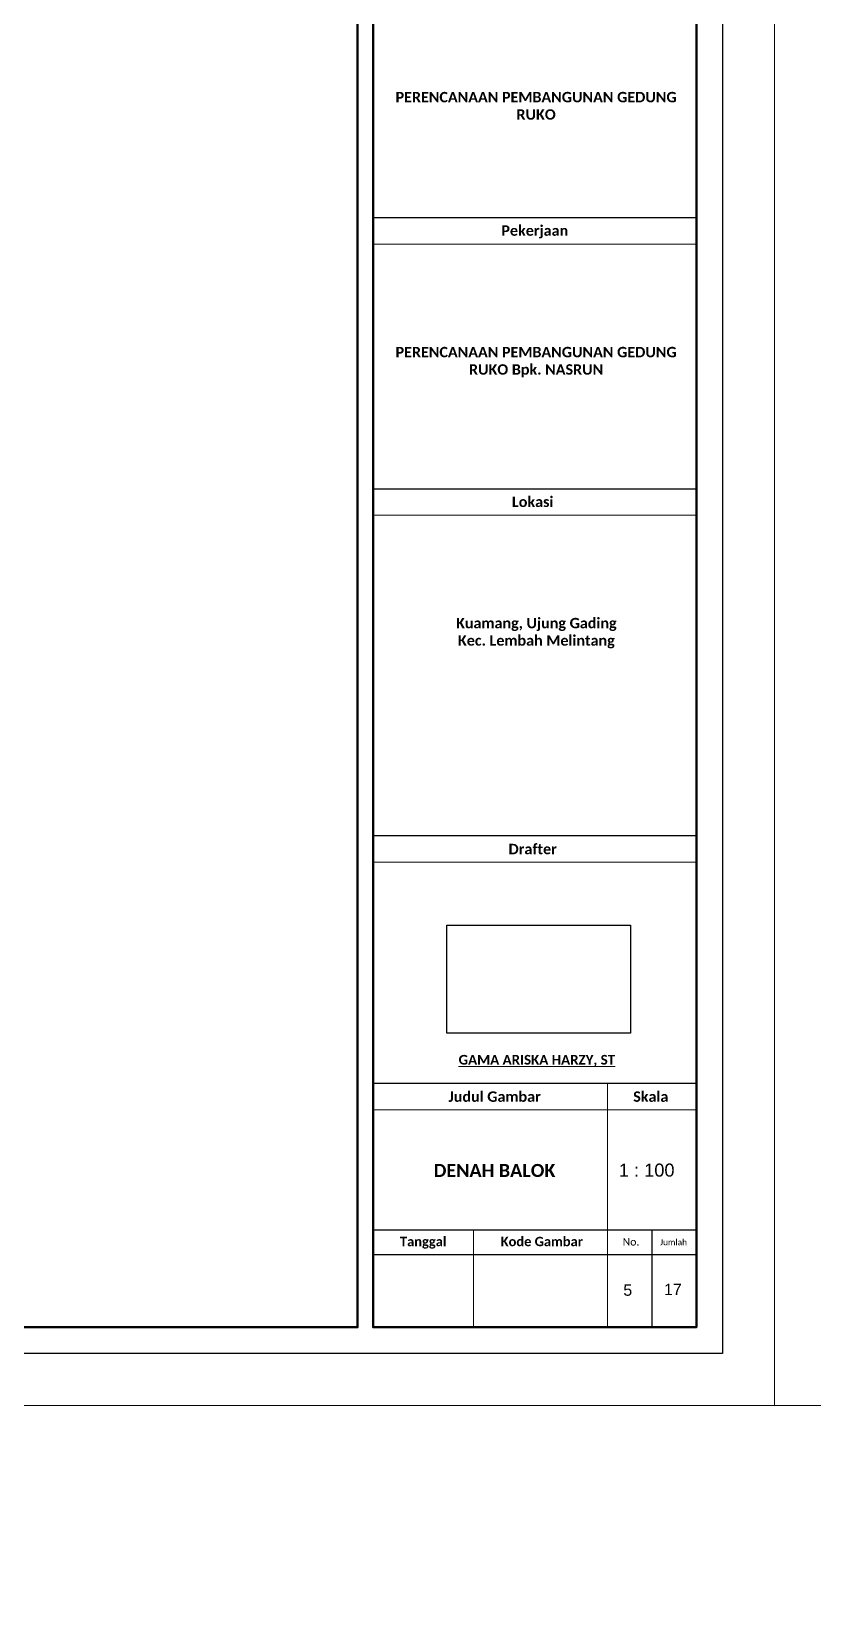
# Model space of a CAD drawing. Header units: centimetres. Extents: x -377343 to 693706, y 194584 to 813780.
# Drawn here: x 167058 to 168664, y 497226 to 500440 of the extents above; entities that cross this region are included whole.
import ezdxf

# ---------------------------------------------------------------- set-up
doc = ezdxf.new("R2010")
doc.units = ezdxf.units.CM
for name, color, linetype, lineweight in [('a. line t', 7, 'Continuous', 50), ('Kertas', 252, 'Continuous', 20), ('Legenda', 252, 'Continuous', 20)]:
    doc.layers.add(name, color=color, linetype=linetype, lineweight=lineweight)
doc.layers.add('PIPA', color=11, linetype='Continuous')
doc.styles.get("Standard").update_dxf_attribs({"font": 'arial.ttf'})
picture_1 = doc.add_image_def('image1.jpg', size_in_pixel=(603, 1024))

msp = doc.modelspace()

# ---------------------------------------------------------------- linework, layer by layer
at = {"layer": 'Kertas'}
for points in [[(164142.726, 500796.755), (168583.481, 500796.755), (168583.481, 497618.673), (164142.726, 497618.673)], [(168583.481, 500796.755), (173024.235, 500796.755), (173024.235, 497618.673), (168583.481, 497618.673)]]:
    msp.add_lwpolyline(points, close=True, dxfattribs=at)
at = {"layer": 'Legenda', "color": 1, "lineweight": 30}
for p, q in [((168422.971, 500056.763), (167759.534, 500056.763)), ((168423.552, 499500.154), (167760.114, 499500.154)), ((168423.552, 498787.952), (167760.114, 498787.952)), ((168422.971, 498279.459), (167759.534, 498279.459)), ((168422.971, 497978.319), (167759.534, 497978.319)), ((168331.622, 497978.319), (168331.622, 497779.182)), ((168422.971, 497927.76), (167759.534, 497927.76))]:
    msp.add_line(p, q, dxfattribs=at)
at = {"layer": 'Legenda', "color": 1, "lineweight": 20}
for p, q in [((168422.971, 500003.26), (167759.534, 500003.26)), ((168423.552, 499446.651), (167760.114, 499446.651)), ((168423.552, 498734.449), (167760.114, 498734.449)), ((168240.273, 498279.459), (168240.273, 497779.182)), ((167759.534, 498225.956), (168422.971, 498225.956)), ((167965.246, 497978.319), (167965.246, 497779.182))]:
    msp.add_line(p, q, dxfattribs=at)
at = {"layer": 'Legenda', "color": 5, "lineweight": 30}
msp.add_lwpolyline([(164303.236, 500636.246), (168476.475, 500636.246), (168476.475, 497725.679), (164303.236, 497725.679)], close=True, dxfattribs=at)
at = {"layer": 'Legenda', "color": 1, "lineweight": 50}
for points in [[(164356.739, 500582.743), (167727.432, 500582.743), (167727.432, 497779.182), (164356.739, 497779.182)], [(167759.534, 500582.743), (168422.971, 500582.743), (168422.971, 497779.182), (167759.534, 497779.182)]]:
    msp.add_lwpolyline(points, close=True, dxfattribs=at)
at = {"layer": 'PIPA', "lineweight": 35, "extrusion": (0, 0.816497, 0.57735), "elevation": 193451.324}
msp.add_lwpolyline([(-421704.212, -325591.681), (-159560.265, -63447.734), (377343.333, -600351.331), (-158232.47, -1135927.133), (-693706.405, -600453.199), (-454216.825, -360963.619)], dxfattribs=at)

# ---------------------------------------------------------------- texts
at = {"layer": 'a. line t', "color": 2}
for s, height, p in [('1 : 100', 26.7515, (168263.867, 498088.547)), ('5', 23.408, (168273.013, 497843.922)), ('17', 23.4076, (168356.493, 497845.229))]:
    msp.add_text(s, height=height, dxfattribs=at).set_placement(p)
at = {"layer": 'a. line t', "color": 2, "lineweight": 20, "attachment_point": 5}
for s, insert, char_height, width in [('{\\fCandara|b1|i0|c0|p34;PERENCANAAN PEMBANGUNAN GEDUNG RUKO}', (168093.972, 500287.002), 21.40123, 580.11409), ('{\\fCandara|b1|i0|c0|p34;Pekerjaan}', (168091.253, 500028.2), 21.40123, 663.43798), ('{\\fCandara|b1|i0|c0|p34;PERENCANAAN PEMBANGUNAN GEDUNG RUKO Bpk. NASRUN}', (168093.972, 499761.023), 21.40123, 580.11409), ('{\\fCandara|b1|i0|c0|p34;Lokasi}', (168086.996, 499473.989), 21.40123, 663.43798), ('{\\fCandara|b1|i0|c0|p34;Kuamang, Ujung Gading\\PKec. Lembah Melintang}', (168094.552, 499204.413), 21.40123, 580.11409), ('{\\fCandara|b1|i0|c0|p34;Drafter}', (168086.996, 498760.998), 21.40123, 663.43798), ('{\\fCandara|b1|i0|c0|p34;\\LGAMA ARISKA HARZY, ST}', (168095.51, 498326.434), 19.87016, 745.3439), ('{\\fCandara|b1|i0|c0|p34;Judul Gambar}', (168008.878, 498252.707), 21.40123, 438.72511), ('{\\fCandara|b1|i0|c0|p34;Skala}', (168329.354, 498252.707), 21.40123, 224.71286)]:
    msp.add_mtext(s, dxfattribs=dict(at, insert=insert, char_height=char_height, width=width))
at = {"layer": 'a. line t', "color": 2, "lineweight": 15, "insert": (168008.678, 498101.048), "char_height": 26.75153, "width": 600.9243, "attachment_point": 5}
msp.add_mtext('{\\fCandara|b1|i0|c0|p34;DENAH BALOK}', dxfattribs=at)
at = {"layer": 'a. line t', "color": 2, "attachment_point": 1}
for s, insert, char_height, width in [('{\\fCandara|b1|i0|c0|p34;Tanggal}', (167814.532, 497964.948), 19.2611, 336.99008), ('{\\fCandara|b1|i0|c0|p34;Kode Gambar}', (168021.258, 497964.948), 19.2611, 336.99008), ('{\\fCandara|b0|i0|c0|p34;No.}', (168271.648, 497962.45), 15.40888, 32.72331), ('{\\fCandara|b0|i0|c0|p34;Jumlah}', (168348.446, 497960.076), 12.32711, 58.56496)]:
    msp.add_mtext(s, dxfattribs=dict(at, insert=insert, char_height=char_height, width=width))

# ---------------------------------------------------------------- pictures from other files: only their frames are drawn
image = msp.add_image(picture_1, insert=(168287.647, 498383.065), size_in_units=(221.887, 376.804), rotation=90)
image.dxf.flags = 15

doc.saveas('drawing.dxf')
